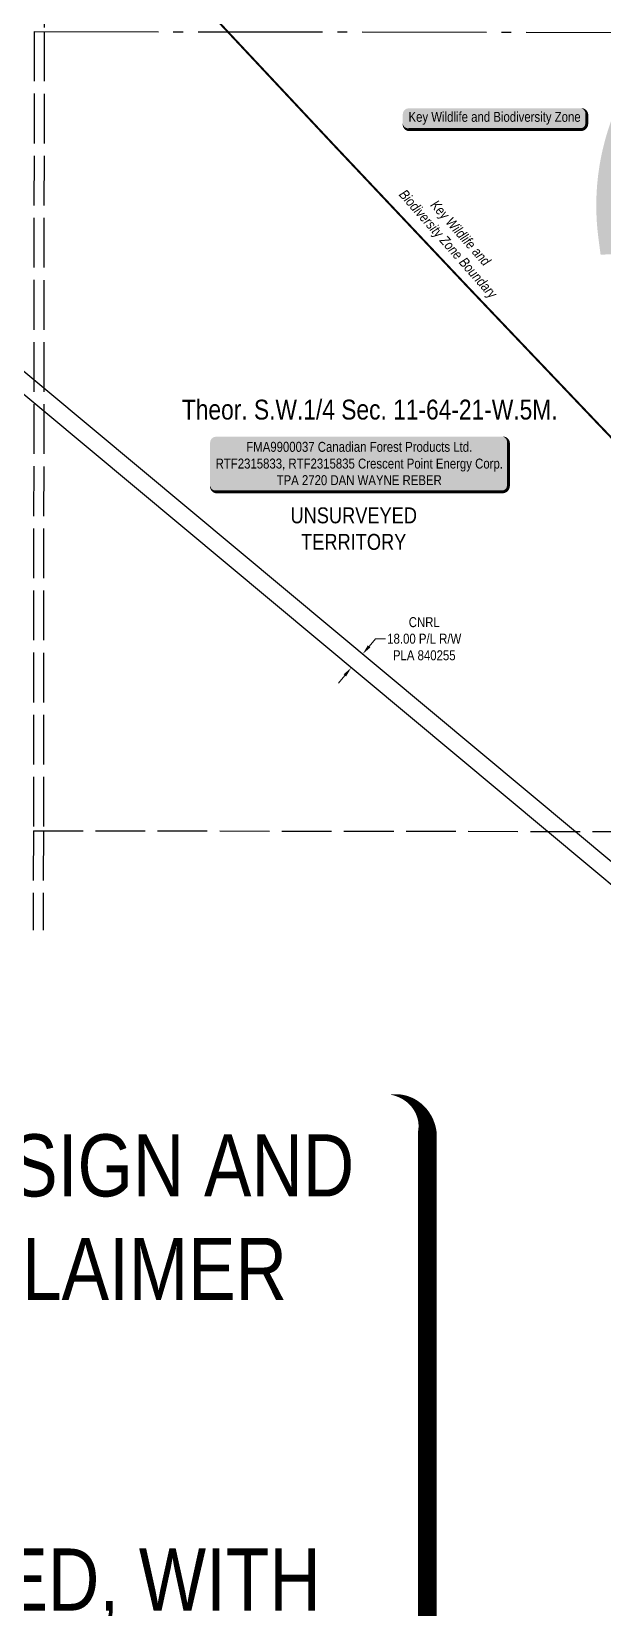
# Model space of a CAD drawing. Extents: x 491537 to 496793, y 6037618 to 6044296.
# Drawn here: x 495078 to 495653, y 6040175 to 6041761 of the extents above; entities that cross this region are included whole.
import ezdxf
from ezdxf.enums import TextEntityAlignment as Align

# ---------------------------------------------------------------- set-up
doc = ezdxf.new("R2010")
doc.units = 0
doc.header["$LTSCALE"] = 5
doc.header["$PDSIZE"] = 0.5
for name, pattern in [('DASHDOT2', [5, 2.5, -1.25, 0, -1.25]), ('foc-QUARTERLINE', [33, 25, -3, 2, -3]), ('foc-UNSURVEYED', [12.5, 10, -2.5]), ('PHANTOM', [25, 12.5, -2.5, 2.5, -2.5, 2.5, -2.5])]:
    doc.linetypes.add(name, pattern=pattern)
doc.layers.get('Defpoints').update_dxf_attribs({"color": 9})
for name, color, linetype in [('AS-WILDLIFE', 131, 'DASHDOT2'), ('AS-WILDLIFE-BLOCK', 131, 'Continuous'), ('C-SYMBOL', 7, 'Continuous'), ('F-RW', 190, 'Continuous'), ('L-QSEC', 8, 'foc-QUARTERLINE'), ('L-SECLBL', 7, 'Continuous'), ('L-UNS-T', 3, 'Continuous'), ('L-USEC', 7, 'foc-UNSURVEYED'), ('WETLAND FEN - H', 43, 'PHANTOM')]:
    doc.layers.add(name, color=color, linetype=linetype)
doc.layers.add('DISCLAIMER', color=7, linetype='Continuous', plot=False)
doc.layers.add('F-AR-T', color=190, linetype='Continuous', lineweight=9)
doc.styles.add('175L', font='ARIALN.TTF', dxfattribs={"height": 20})
doc.styles.add('240', font='ARIALN.TTF', dxfattribs={"height": 30})
doc.styles.add('80', font='ARIALN.TTF', dxfattribs={"height": 10})
doc.styles.add('80CG', font='ARIALN.TTF', dxfattribs={"height": 10})
doc.styles.add('80L', font='ARIALN.TTF', dxfattribs={"height": 10})
doc.dimstyles.new('Compass 5 000', dxfattribs={"dimscale": 5, "dimtxt": 9, "dimasz": 2, "dimexe": 0.2, "dimexo": 0.0625, "dimgap": 0.5, "dimtad": 0, "dimtih": 1, "dimtoh": 1, "dimzin": 0, "dimdsep": 46, "dimtxsty": '80CG', "dimcen": 0.1, "dimse1": 1, "dimse2": 1, "dimclrd": 256, "dimclrt": 256, "dimaunit": 1, "dimadec": 4, "dimazin": 0, "dimtfac": 0.06, "dimtofl": 0, "dimtmove": 0, "dimatfit": 1, "dimfxl": 0.2, "dimtolj": 1, "dimtzin": 0, "dimlwd": -1, "dimarcsym": 0})

# ---------------------------------------------------------------- blocks, each defined once
blk = doc.blocks.new('*U112')
h = blk.add_hatch(color=255)
edge = h.paths.add_edge_path()
edge.add_line((-144, -28.5), (144, -28.5))
edge.add_arc((144, -22.5), 6, 270, 360)
edge.add_line((150, -22.5), (150, 21))
edge.add_arc((144, 21), 6, 0, 90)
edge.add_line((144, 27), (-144, 27))
edge.add_arc((-144, 21), 6, 90, 180)
edge.add_line((-150, 21), (-150, -22.5))
edge.add_arc((-144, -22.5), 6, 180, 270)
at = {"color": 44, "flags": 128}
blk.add_lwpolyline([(-144, -28.5, 3, 3, 0), (144, -28.5, 3, 3, 0.414214), (150, -22.5, 3, 3, 0), (150, 21, 3, 0, 0.414214), (144, 27, 0, 0, 0), (-144, 27, 0, 0, 0.414214), (-150, 21, 0, 0, 0), (-150, -22.5, 0, 3, 0.414214)], format="xyseb", close=True, dxfattribs=at)
at = {"color": 44, "style": '80'}
blk.add_attdef('ENTER_TEXT_001', (-36, -5), '', height=10, dxfattribs=at)
blk = doc.blocks.new('*D68')
at = {"layer": 'Defpoints', "color": 0, "transparency": 16777216}
for p in [(495401.7, 6041143), (495390.2, 6041129.2), (495411.3, 6041135)]:
    blk.add_point(p, dxfattribs=at)
at = {"layer": 'F-AR-T', "transparency": 16777216}
for p, q in [((495417.7, 6041142.7), (495424.1, 6041150.3)), ((495424.1, 6041150.3), (495434.1, 6041150.3)), ((495393.4, 6041113.5), (495387, 6041105.8))]:
    blk.add_line(p, q, dxfattribs=at)
for points in [[(495416.4, 6041143.7), (495419, 6041141.6), (495411.3, 6041135)], [(495392.1, 6041114.6), (495394.6, 6041112.4), (495399.8, 6041121.2)]]:
    blk.add_solid(points, dxfattribs=at)
at = {"layer": 'F-AR-T', "transparency": 16777216, "insert": (495473.2, 6041150.3), "char_height": 10, "attachment_point": 5, "style": '80CG'}
blk.add_mtext('\\A1;CNRL\\P18.00 P/L R/W\\PPLA 840255', dxfattribs=at)
blk = doc.blocks.new('*U78')
h = blk.add_hatch(color=255)
edge = h.paths.add_edge_path()
edge.add_line((-86.5, -11.5), (86.5, -11.5))
edge.add_arc((86.5, -5.5), 6, 270, 360)
edge.add_line((92.5, -5.5), (92.5, 4))
edge.add_arc((86.5, 4), 6, 0, 90)
edge.add_line((86.5, 10), (-86.5, 10))
edge.add_arc((-86.5, 4), 6, 90, 180)
edge.add_line((-92.5, 4), (-92.5, -5.5))
edge.add_arc((-86.5, -5.5), 6, 180, 270)
at = {"color": 131, "flags": 128}
blk.add_lwpolyline([(-86.5, -11.5, 3, 3, 0), (86.5, -11.5, 3, 3, 0.414214), (92.5, -5.5, 3, 3, 0), (92.5, 4, 3, 0, 0.414214), (86.5, 10, 0, 0, 0), (-86.5, 10, 0, 0, 0.414214), (-92.5, 4, 0, 0, 0), (-92.5, -5.5, 0, 3, 0.414214)], format="xyseb", close=True, dxfattribs=at)
at = {"color": 131, "style": '80'}
blk.add_attdef('ENTER_TEXT_001', (-36, -5), '', height=10, dxfattribs=at)
blk = doc.blocks.new('Disclaimer_Legal')
at = {"layer": 'DISCLAIMER', "color": 254, "flags": 128}
blk.add_lwpolyline([(-3612.9, -1104.6, 37.5, 37.5, 0), (4096.1, -1104.6, 37.5, 37.5, 0.414214), (4171.1, -1029.6, 37.5, 37.5, 0), (4171.1, 2078.7, 37.5, 0, 0.414214), (4096.1, 2153.7, 0, 0, 0), (-3612.9, 2153.7, 0, 0, 0.414214), (-3687.9, 2078.7, 0, 0, 0), (-3687.9, -1029.6, 0, 37.5, 0.414214)], format="xyseb", close=True, dxfattribs=at)
at = {"layer": 'DISCLAIMER', "color": 254, "insert": (241.6, 533.9), "char_height": 125, "width": 7717.568, "attachment_point": 5, "style": '80'}
blk.add_mtext('NOTICE TO THE CORPORATION, PERSON &/OR PERSONS REGARDING THIS COMPUTER AIDED DESIGN AND DRAFTING (CADD) FILES. ACCEPTANCE OF THE CADD DATA IS BASED ON THE FOLLOWING DISCLAIMER WHICH COVERS ALL CADD DATA RECIEVED FROM COMPASS GEOMATICS LTD.\\P{\\fArial Narrow|b1|i0|c0|p34;DISCLAIMER}\\PCOMPASS GEOMATICS LTD. MAKES NO REPRESENTATION OR WARRANTIES, EXPRESS OR IMPLIED, WITH RESPECT TO THE REUSE OF THE DATA PROVIDED HEREWITH, REGARDLESS OF ITS FORMAT OR THE MEANS OF ITS TRANSMISSION. THERE IS NO GUARANTEE OR REPRESENTATION TO THE USER AS TO THE ACCURACY, CURRENCY, SUITABILITY OR RELIABILITY OF THIS DATA FOR ANY PURPOSE. THE USER ACCEPTS THE DATA "AS IS", AND ASSUMES ALL RISKS ASSOCIATED WITH ITS USE. BY ACCEPTANCE OF THIS DATA, THE USER AGREES NOT TO TRANSMIT THIS DATA OR PROVIDE ACCESS OR ANY PART OF IT TO ANOTHER PARTY UNLESS THE USER SHALL INCLUDE WITH THE DATA A COPY OF THIS DISCLAIMER. COMPASS GEOMATICS LTD. ASSUMES NO RESPONSIBILITY FOR ACTUAL OR CONSEQUENTIAL DAMAGE AS A RESULT OF ANY USER\'S RELIANCE ON THIS DATA. THIS CADD FILE IS FOR ILLUSTRATION PURPOSES ONLY.\\PIF YOU REQUIRE MORE ACCURATE INFORMATION, PLEASE CONTACT DARCI ANGLEHART AT COMPASS GEOMATICS LTD. VIA EMAIL: darci.anglehart@compassgeomatics.ca OR CELL: 506-961-7292', dxfattribs=at)

msp = doc.modelspace()

# ---------------------------------------------------------------- hatches: boundary and pattern name
at = {"layer": 'WETLAND FEN - H', "transparency": 33554495}
h = msp.add_hatch(color=256, dxfattribs=at)
h.dxf.hatch_style = 1
h.paths.add_polyline_path([(495656.376, 6041837.032), (495666.085, 6041830.225), (495682.614, 6041817.022), (495682.025, 6041837.762)])
edge = h.paths.add_edge_path()
edge.add_line((495685.254, 6041724.205), (495671.079, 6041694.839))
edge.add_arc((495896.107, 6041586.22), 249.871, 154.233838, 187.505286)
edge.add_line((495648.377, 6041553.582), (495650.582, 6041536.846))
edge.add_line((495650.582, 6041536.846), (495750.506, 6041539.688))
edge.add_line((495750.506, 6041539.688), (495746.243, 6041689.577))
edge.add_line((495746.243, 6041689.577), (495806.199, 6041691.282))
edge.add_line((495806.199, 6041691.282), (495805.346, 6041721.26))
edge.add_line((495805.346, 6041721.26), (495715.413, 6041718.703))
edge.add_line((495715.413, 6041718.703), (495716.265, 6041688.725))
edge.add_line((495716.265, 6041688.725), (495686.287, 6041687.872))
edge.add_line((495686.287, 6041687.872), (495685.254, 6041724.205))
edge = h.paths.add_edge_path()
edge.add_line((495106.53, 6042029.596), (495179.237, 6041981.543))
edge.add_arc((495317.009, 6042190.001), 249.871, 236.538878, 243.032487)
edge.add_line((495203.696, 6041967.299), (495239.123, 6041949.274))
edge.add_arc((495352.436, 6042171.975), 249.871, 243.032487, 257.908651)
edge.add_line((495300.095, 6041927.647), (495325.91, 6041922.117))
edge.add_arc((495378.25, 6042166.445), 249.871, 257.908651, 267.97536)
edge.add_line((495369.423, 6041916.73), (495469.865, 6041913.179))
edge.add_line((495469.865, 6041913.179), (495469.622, 6041921.727))
edge.add_line((495469.622, 6041921.727), (495499.6, 6041922.58))
edge.add_line((495499.6, 6041922.58), (495498.747, 6041952.558))
edge.add_line((495498.747, 6041952.558), (495528.725, 6041953.41))
edge.add_line((495528.725, 6041953.41), (495527.02, 6042013.366))
edge.add_line((495527.02, 6042013.366), (495497.042, 6042012.513))
edge.add_line((495497.042, 6042012.513), (495496.19, 6042042.491))
edge.add_line((495496.19, 6042042.491), (495346.301, 6042038.228))
edge.add_line((495346.301, 6042038.228), (495316.323, 6042037.376))
edge.add_line((495316.323, 6042037.376), (495317.175, 6042007.398))
edge.add_line((495317.175, 6042007.398), (495257.22, 6042005.693))
edge.add_line((495257.22, 6042005.693), (495258.072, 6041975.715))
edge.add_line((495258.072, 6041975.715), (495198.117, 6041974.01))
edge.add_line((495198.117, 6041974.01), (495196.412, 6042033.966))
edge.add_line((495196.412, 6042033.966), (495226.389, 6042034.818))
edge.add_line((495226.389, 6042034.818), (495224.684, 6042094.774))
edge.add_line((495224.684, 6042094.774), (495194.707, 6042093.921))
edge.add_line((495194.707, 6042093.921), (495195.559, 6042063.944))
edge.add_line((495195.559, 6042063.944), (495105.626, 6042061.386))
edge.add_line((495105.626, 6042061.386), (495106.53, 6042029.596))

# ---------------------------------------------------------------- linework, layer by layer
at = {"layer": 'AS-WILDLIFE', "const_width": 2, "flags": 128}
msp.add_lwpolyline([(494156.47, 6043001.803), (494202.551, 6042948.843), (494331.171, 6042802.226), (494460.381, 6042656.128), (494590.181, 6042510.554), (494720.568, 6042365.505), (494851.54, 6042220.984), (494983.094, 6042076.994), (495115.229, 6041933.536), (495247.942, 6041790.613), (495381.232, 6041648.228), (495515.096, 6041506.381), (495649.532, 6041365.077), (495784.537, 6041224.317), (495920.109, 6041084.103), (496056.247, 6040944.438), (496192.949, 6040805.325), (496330.211, 6040666.764), (496468.031, 6040528.759), (496606.408, 6040391.313), (496745.34, 6040254.426), (496791.125, 6040209.677)], dxfattribs=at)
at = {"layer": 'F-RW'}
for points in [[(494960.463, 6041511.232), (495060.328, 6041427.89), (495090.462, 6041402.741), (495625.236, 6040956.439), (495730.87, 6040868.285), (495740.532, 6040860.223), (495745.178, 6040856.346)], [(495717.038, 6040856.383), (495597.102, 6040956.475), (495090.439, 6041379.325), (495060.305, 6041404.474), (494960.439, 6041487.817)]]:
    msp.add_lwpolyline(points, dxfattribs=at)
at = {"layer": 'L-QSEC'}
msp.add_line((495080.767, 6041761.335), (495851.838, 6041760.306), dxfattribs=at)
at = {"layer": 'L-USEC'}
for p, q in [((495091.621, 6042565.476), (495090.82, 6041761.322)), ((495080.767, 6041761.341), (495079.964, 6040957.188)), ((495090.82, 6041761.322), (495090.017, 6040957.168)), ((495079.964, 6040957.188), (495079.865, 6040857.234)), ((495079.964, 6040957.181), (495885.803, 6040956.107)), ((495090.017, 6040957.168), (495089.918, 6040857.22))]:
    msp.add_line(p, q, dxfattribs=at)

# ---------------------------------------------------------------- block references
at = {"xscale": 0.5, "yscale": 0.5, "zscale": 0.5}
msp.add_blockref('Disclaimer_Legal', (493390.7, 6039614.733), dxfattribs=at)
at = {"layer": 'AS-WILDLIFE-BLOCK'}
ref = msp.add_blockref('*U78', (495544.136, 6041674.127), dxfattribs=at)
ref.add_attrib('ENTER_TEXT_001', 'Key Wildlife and Biodiversity Zone', (495457.362, 6041670.512), dxfattribs={"layer": '0', "color": 131, "height": 10, "style": '80'})
at = {"layer": 'L-SECLBL'}
ref = msp.add_blockref('*U112', (495407.81, 6041326.684), dxfattribs=at)
ref.add_attrib('ENTER_TEXT_001', 'FMA9900037 Canadian Forest Products Ltd.', (495294.144, 6041338.457), dxfattribs={"layer": '0', "color": 44, "height": 10, "style": '80'})
ref.add_attrib('ENTER_TEXT_002', 'RTF2315833, RTF2315835 Crescent Point Energy Corp.', (495263.315, 6041321.613), dxfattribs={"layer": '0', "color": 44, "height": 10, "style": '80'})
ref.add_attrib('ENTER_TEXT_003', 'TPA 2720 DAN WAYNE REBER', (495324.679, 6041304.905), dxfattribs={"layer": '0', "color": 44, "height": 10, "style": '80'})

# ---------------------------------------------------------------- texts
at = {"layer": 'AS-WILDLIFE', "insert": (495502.428, 6041552.236), "char_height": 10, "attachment_point": 5, "rotation": 311.489801, "style": '240'}
msp.add_mtext_dynamic_manual_height_columns('{\\fArial Narrow|b0|i1|c0|p34;Key Wildlife and\\PBiodiversity Zone Boundary}', width=173.10184, gutter_width=45, heights=[0], dxfattribs=at)
at = {"layer": 'C-SYMBOL', "color": 3, "style": '175L'}
msp.add_text('Theor. S.W.1/4 Sec. 11-64-21-W.5M.', height=19.9897, dxfattribs=at).set_placement((495418.338, 6041364.922), align=Align.BOTTOM_CENTER)
at = {"layer": 'L-UNS-T', "color": 3, "insert": (495402.251, 6041261.048), "char_height": 16, "attachment_point": 5, "style": '80L'}
msp.add_mtext_dynamic_manual_height_columns('UNSURVEYED TERRITORY', width=126.41375, gutter_width=47.5, heights=[0], dxfattribs=at)

# ---------------------------------------------------------------- dimensions: what is measured, and where the dimension line sits
at = {"layer": 'F-AR-T'}
dim = msp.add_aligned_dim(p1=(495390.197, 6041129.153), p2=(495401.728, 6041142.97), distance=-12.469, text='CNRL\\P18.00 P/L R/W\\PPLA 840255', dimstyle='Compass 5 000', dxfattribs=at)
dim.commit()
dim.dimension.update_dxf_attribs({"geometry": '*D68', "text_midpoint": (495473.202, 6041150.336)})

doc.saveas('drawing.dxf')
